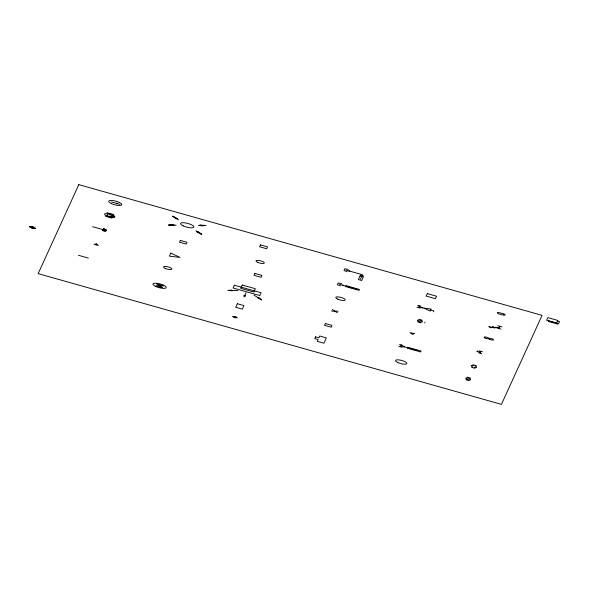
<?xml version="1.0" encoding="UTF-8"?>
<svg xmlns="http://www.w3.org/2000/svg" width="589" height="589" viewBox="0 0 589 589"><rect width="100%" height="100%" fill="white"/><g stroke="black" fill="none" stroke-linecap="round" stroke-linejoin="round"><path stroke-width="0.88" d="M31.313 227.487L31.556 226.964M33.418 228.083L33.661 227.56M102.795 230.579L103.598 228.819M103.127 230.667L103.929 228.915M103.465 230.741L104.246 229.025M103.811 230.807L104.57 229.15M104.157 230.866L104.879 229.283M116.666 203.941L117.108 202.977M104.511 230.903L105.188 229.423M104.871 230.932L105.49 229.585M105.247 230.94L105.777 229.769M105.63 230.917L106.057 229.975M106.049 230.822L106.3 230.262M244.729 295.553L245.981 292.807M340.56 285.923L337.372 284.73L338.182 282.948L341.613 283.618M347.201 271.72L344.013 270.528L344.823 268.746L348.254 269.416M342.548 285.665L342.938 284.811M349.049 271.426L349.439 270.572M360.468 279.142L362.478 274.732L346.074 270.101M400.498 346.752L401.308 344.97M418.58 307.642L419.397 305.86M404.083 347.238L404.474 346.384M422.099 308.113L422.49 307.259M424.676 322.927L425.081 322.036M433.475 311.802L433.865 310.948L430.692 310.057M476.965 351.751L477.37 350.86M480.006 353.113L480.815 351.331M504.626 315.535L505.185 314.312M498.846 328.537L499.862 326.313M168.66 225.064L173.232 224.696L174.594 225.55L168.66 225.064L176.089 225.153M205.811 225.499L201.247 225.867L199.877 225.005L205.811 225.499L198.383 225.41M231.808 290.443L237.846 290.51M331.541 311.095L338.079 311.169M494.031 327.322L499.376 327.388M424.087 308.194L431.155 309.034L430.22 311.08L424.087 308.194L418.985 306.751M557.562 320.998L559.55 321.557L558.446 323.979L556.458 323.413L557.798 320.431L547.873 317.626L546.651 320.298L556.576 323.103M111.512 201.946L119.92 204.317M360.505 275.137L363.678 276.035M107.065 212.703L113.684 214.573M497.793 325.724L501.931 326.895M105.438 216.266L112.057 218.129M417.741 305.397L421.047 306.332M496.777 327.955L500.915 329.118M339.573 284.34L355.977 288.971M416.924 307.178L420.237 308.113M92.576 226.706L102.994 229.644M418.875 319.282L422.18 320.217M417.653 321.947L420.966 322.882M479.232 350.882L482.406 351.78M477.171 351.302L480.41 352.222M478.415 352.664L481.588 353.555M472.849 364.694L476.295 365.666M399.585 344.484L403.031 345.456M400.903 345.861L417.513 350.551M78.462 255.295L88.387 258.092M398.775 346.266L402.221 347.238M471.627 367.367L475.073 368.339M467.173 377.122L470.486 378.057M465.958 379.787L469.264 380.722M233.921 316.322L236.403 317.022M232.478 316.418L237.441 317.817M233.516 317.213L235.998 317.913M172.724 216.163L177.701 218.747L175.949 218.733L172.724 216.163L178.526 219.807M201.747 234.4L196.77 231.808L198.522 231.83L201.747 234.4L195.946 230.755M332.255 309.527L337.364 312.737M253.962 295.104L258.615 298.027M475.043 365.997A2.827 0.795 15 0 1 476.626 367.227A2.827 0.795 15 0 1 474.41 367.389M472.776 366.925A2.827 0.795 15 0 1 471.193 365.695A2.827 0.795 15 0 1 473.409 365.533M29.693 226.441L29.45 226.964L35.288 228.606L35.524 228.083L29.693 226.441M31.916 226.463L31.195 228.053L33.058 228.584L33.787 226.993L31.916 226.463M78.793 184.629L38.152 273.642L501.43 404.371L542.064 315.358L78.793 184.629M107.75 213.593L106.69 215.905L114.671 216.855L107.75 213.593M103.399 228.76L102.589 230.527A3.416 0.957 15 0 0 106.344 230.586A3.416 0.957 15 0 0 103.399 228.76M170.81 253.079L169.404 256.156L180.02 257.415L170.81 253.079M180.33 240.415L179.512 242.189L186.131 244.06L186.949 242.278L180.33 240.415M234.348 285.216L233.082 287.992L259.83 295.545L261.096 292.762L234.348 285.216M242.226 285.01L240.717 288.308L253.815 292.004L255.324 288.706L242.226 285.01M260.471 244.877L259.602 246.769L266.633 248.757L267.502 246.865L260.471 244.877M237.338 303.725L235.71 307.281L242.329 309.151L243.956 305.588L237.338 303.725M254.897 273.451L254.028 275.343L261.067 277.323L261.928 275.431L254.897 273.451M315.594 336.856L314.784 338.638L318.089 339.573L317.28 341.355L323.898 343.218L326.335 337.88L319.717 336.01L318.907 337.791L315.594 336.856M325.408 323.552L324.591 325.334L331.209 327.197L332.027 325.415L325.408 323.552M346.251 285.724L345.846 286.615L359.084 290.355L359.489 289.464L346.251 285.724M360.026 276.005L358.406 279.569L361.712 280.504L363.339 276.94L360.026 276.005M427.319 293.616L426.186 296.098L435.426 298.704L436.559 296.223L427.319 293.616M407.794 347.304L407.389 348.195L420.62 351.928L421.032 351.037L407.794 347.304M504.081 314.003L503.529 315.225L499.251 314.018A2.363 0.663 15 0 1 497.256 312.766A2.363 0.663 15 0 1 499.811 312.796L504.081 314.003M548.889 320.976L548.639 321.513L557.334 323.965L557.577 323.427L548.889 320.976M245.554 295.781L244.118 296.885L243.898 295.317L245.554 295.781M493.008 326.674L490.895 327.882L488.826 326.63L495.062 327.97L493.008 326.674M414.229 333.543L412.602 334.383L409.937 332.711L414.229 333.543M96.559 243.905L94.034 244.317L98.304 245.525L96.559 243.905M231.322 290.134L227.921 290.429L232.412 290.819L231.322 290.134M163.322 285.849L155.886 285.761L162.505 287.631L156.703 283.986L163.322 285.849M259.315 298.034L257.923 298.019L261.7 299.963L259.315 298.034M183.223 225.889A6.884 1.929 15 0 0 193.855 227.148A6.884 1.929 15 0 0 184.629 222.804A6.884 1.929 15 0 0 183.223 225.889M106.602 215.927A5.308 1.487 15 0 0 114.796 216.899A5.308 1.487 15 0 0 107.691 213.549A5.308 1.487 15 0 0 106.602 215.927M111.321 203.551A6.737 1.892 15 0 0 121.732 204.788A6.737 1.892 15 0 0 112.698 200.532A6.737 1.892 15 0 0 111.321 203.551M155.592 286.416A6.884 1.929 15 0 0 166.223 287.675A6.884 1.929 15 0 0 156.998 283.331A6.884 1.929 15 0 0 155.592 286.416M165.222 268.385A4.3 1.207 15 0 0 171.87 269.173A4.3 1.207 15 0 0 166.105 266.456A4.3 1.207 15 0 0 165.222 268.385M257.643 262.311A4.3 1.207 15 0 0 264.292 263.099A4.3 1.207 15 0 0 258.527 260.382A4.3 1.207 15 0 0 257.643 262.311M337.659 299.102A4.874 1.369 15 0 0 345.191 299.992A4.874 1.369 15 0 0 338.653 296.915A4.874 1.369 15 0 0 337.659 299.102M397.796 362.544A5.883 1.649 15 0 0 406.881 363.627A5.883 1.649 15 0 0 398.996 359.908A5.883 1.649 15 0 0 397.796 362.544M418.411 321.307A2.584 0.722 15 0 0 422.401 321.785A2.584 0.722 15 0 0 418.941 320.151A2.584 0.722 15 0 0 418.411 321.307M466.716 379.147A2.584 0.722 15 0 0 470.699 379.625A2.584 0.722 15 0 0 467.239 377.991A2.584 0.722 15 0 0 466.716 379.147M485.078 338.079A2.437 0.685 15 0 0 488.841 338.52A2.437 0.685 15 0 0 485.572 336.982A2.437 0.685 15 0 0 485.078 338.079M489.761 339.397A2.437 0.685 15 0 0 493.53 339.846A2.437 0.685 15 0 0 490.262 338.307A2.437 0.685 15 0 0 489.761 339.397"/></g></svg>
